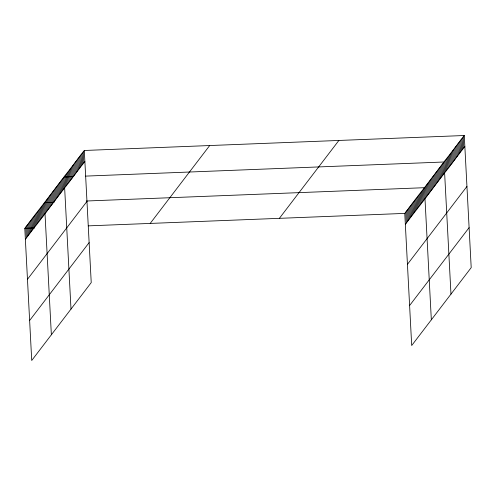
<?xml version="1.0" encoding="UTF-8"?>
<svg xmlns="http://www.w3.org/2000/svg" width="496" height="496" viewBox="0 0 496 496"><rect width="100%" height="100%" fill="white"/><g stroke="black" fill="none" stroke-linecap="round" stroke-linejoin="round"><path stroke-width="0.74" d="M84.301 150.48L91.227 282.602L31.725 360.487L24.8 228.365L84.301 150.48L464.275 135.513L471.2 267.635L411.699 345.52L404.773 213.398L464.275 135.513M25.37 239.308L84.872 161.417M27.472 279.298L86.967 201.407M29.63 320.497L89.125 242.612M150.195 223.429L209.69 145.539M279.384 218.339L338.886 140.449M405.35 224.341L464.851 146.45M407.445 264.331L466.947 186.44M409.603 305.53L469.104 227.645M73.774 176.576L64.071 176.96L70.996 309.082M85.715 176.105L444.044 161.994L450.969 294.116M54.138 202.281L44.435 202.666L51.361 334.788M86.23 201.016L424.409 187.699L431.334 319.821M24.8 228.365L34.503 227.986M88.245 225.866L404.773 213.398M463.208 136.902L463.785 147.845M462.148 138.297L462.718 149.24M461.082 139.692L461.652 150.629M460.015 141.087L460.592 152.024M458.955 142.482L459.525 153.419M457.889 143.871L458.459 154.814M456.822 145.266L457.399 156.209M455.756 146.661L456.332 157.598M454.696 148.056L455.266 158.993M453.629 149.451L454.2 160.388M452.563 150.84L453.139 161.783M451.496 152.235L452.073 163.178M450.436 153.63L451.007 164.567M449.37 155.025L449.94 165.962M448.303 156.42L448.88 167.357M447.243 157.809L447.814 168.752M446.177 159.204L446.747 170.147M445.11 160.599L445.687 171.542M443.015 163.345L443.585 174.288M441.979 164.697L442.55 175.64M440.944 166.048L441.521 176.991M439.915 167.406L440.485 178.343M438.879 168.758L439.45 179.695M437.844 170.109L438.421 181.052M436.815 171.461L437.385 182.404M435.779 172.813L436.35 183.756M434.744 174.17L435.321 185.107M433.715 175.522L434.285 186.459M432.679 176.874L433.25 187.81M431.644 178.225L432.221 189.168M430.609 179.577L431.185 190.52M429.579 180.935L430.15 191.871M428.544 182.286L429.121 193.223M427.509 183.638L428.085 194.575M426.479 184.989L427.05 195.932M425.444 186.341L426.021 197.284M423.379 189.05L423.95 199.987M422.344 190.402L422.921 201.339M421.309 191.754L421.885 202.697M420.279 193.105L420.85 204.048M419.244 194.463L419.814 205.4M418.209 195.815L418.785 206.751M417.179 197.166L417.75 208.103M416.144 198.518L416.714 209.461M415.109 199.869L415.685 210.812M414.079 201.227L414.65 212.164M413.044 202.579L413.614 213.516M412.009 203.93L412.585 214.867M410.979 205.282L411.55 216.225M409.944 206.634L410.514 217.577M408.909 207.991L409.485 218.928M407.879 209.343L408.45 220.28M406.844 210.695L407.414 221.631M405.809 212.046L406.385 222.989M83.235 151.869L83.805 162.812M82.169 153.264L82.745 164.207M81.102 154.659L81.679 165.596M80.042 156.054L80.612 166.991M78.976 157.449L79.552 168.386M77.909 158.838L78.486 169.781M76.849 160.233L77.419 171.176M75.783 161.628L76.353 172.571M74.716 163.023L75.293 173.96M73.65 164.418L74.226 175.355M72.59 165.813L73.16 176.75M71.523 167.202L72.094 178.145M70.457 168.597L71.033 179.54M69.39 169.992L69.967 180.928M68.33 171.387L68.901 182.323M67.264 172.782L67.834 183.718M66.197 174.17L66.774 185.113M65.137 175.565L65.708 186.508M63.035 178.312L63.612 189.255M62 179.664L62.577 190.607M60.971 181.021L61.541 191.958M59.935 182.373L60.512 193.31M58.9 183.725L59.477 194.661M57.871 185.076L58.441 196.019M56.835 186.428L57.412 197.371M55.8 187.786L56.377 198.722M54.771 189.137L55.341 200.074M53.735 190.489L54.306 201.426M52.7 191.84L53.277 202.783M51.671 193.192L52.241 204.135M50.635 194.55L51.206 205.487M49.6 195.901L50.177 206.838M48.571 197.253L49.141 208.19M47.535 198.605L48.106 209.548M46.5 199.956L47.077 210.899M45.471 201.314L46.041 212.251M43.4 204.017L43.977 214.954M42.371 205.369L42.941 216.312M41.335 206.72L41.906 217.663M40.3 208.072L40.877 219.015M39.271 209.43L39.841 220.367M38.235 210.781L38.806 221.718M37.2 212.133L37.777 223.076M36.165 213.485L36.741 224.428M35.135 214.836L35.706 225.779M34.1 216.194L34.677 227.131M33.065 217.546L33.641 228.482M32.035 218.897L32.606 229.834M31 220.249L31.577 231.192M29.965 221.6L30.541 232.543M28.935 222.958L29.506 233.895M27.9 224.31L28.477 235.247M26.865 225.661L27.441 236.598M25.835 227.013L26.406 237.956"/></g></svg>
